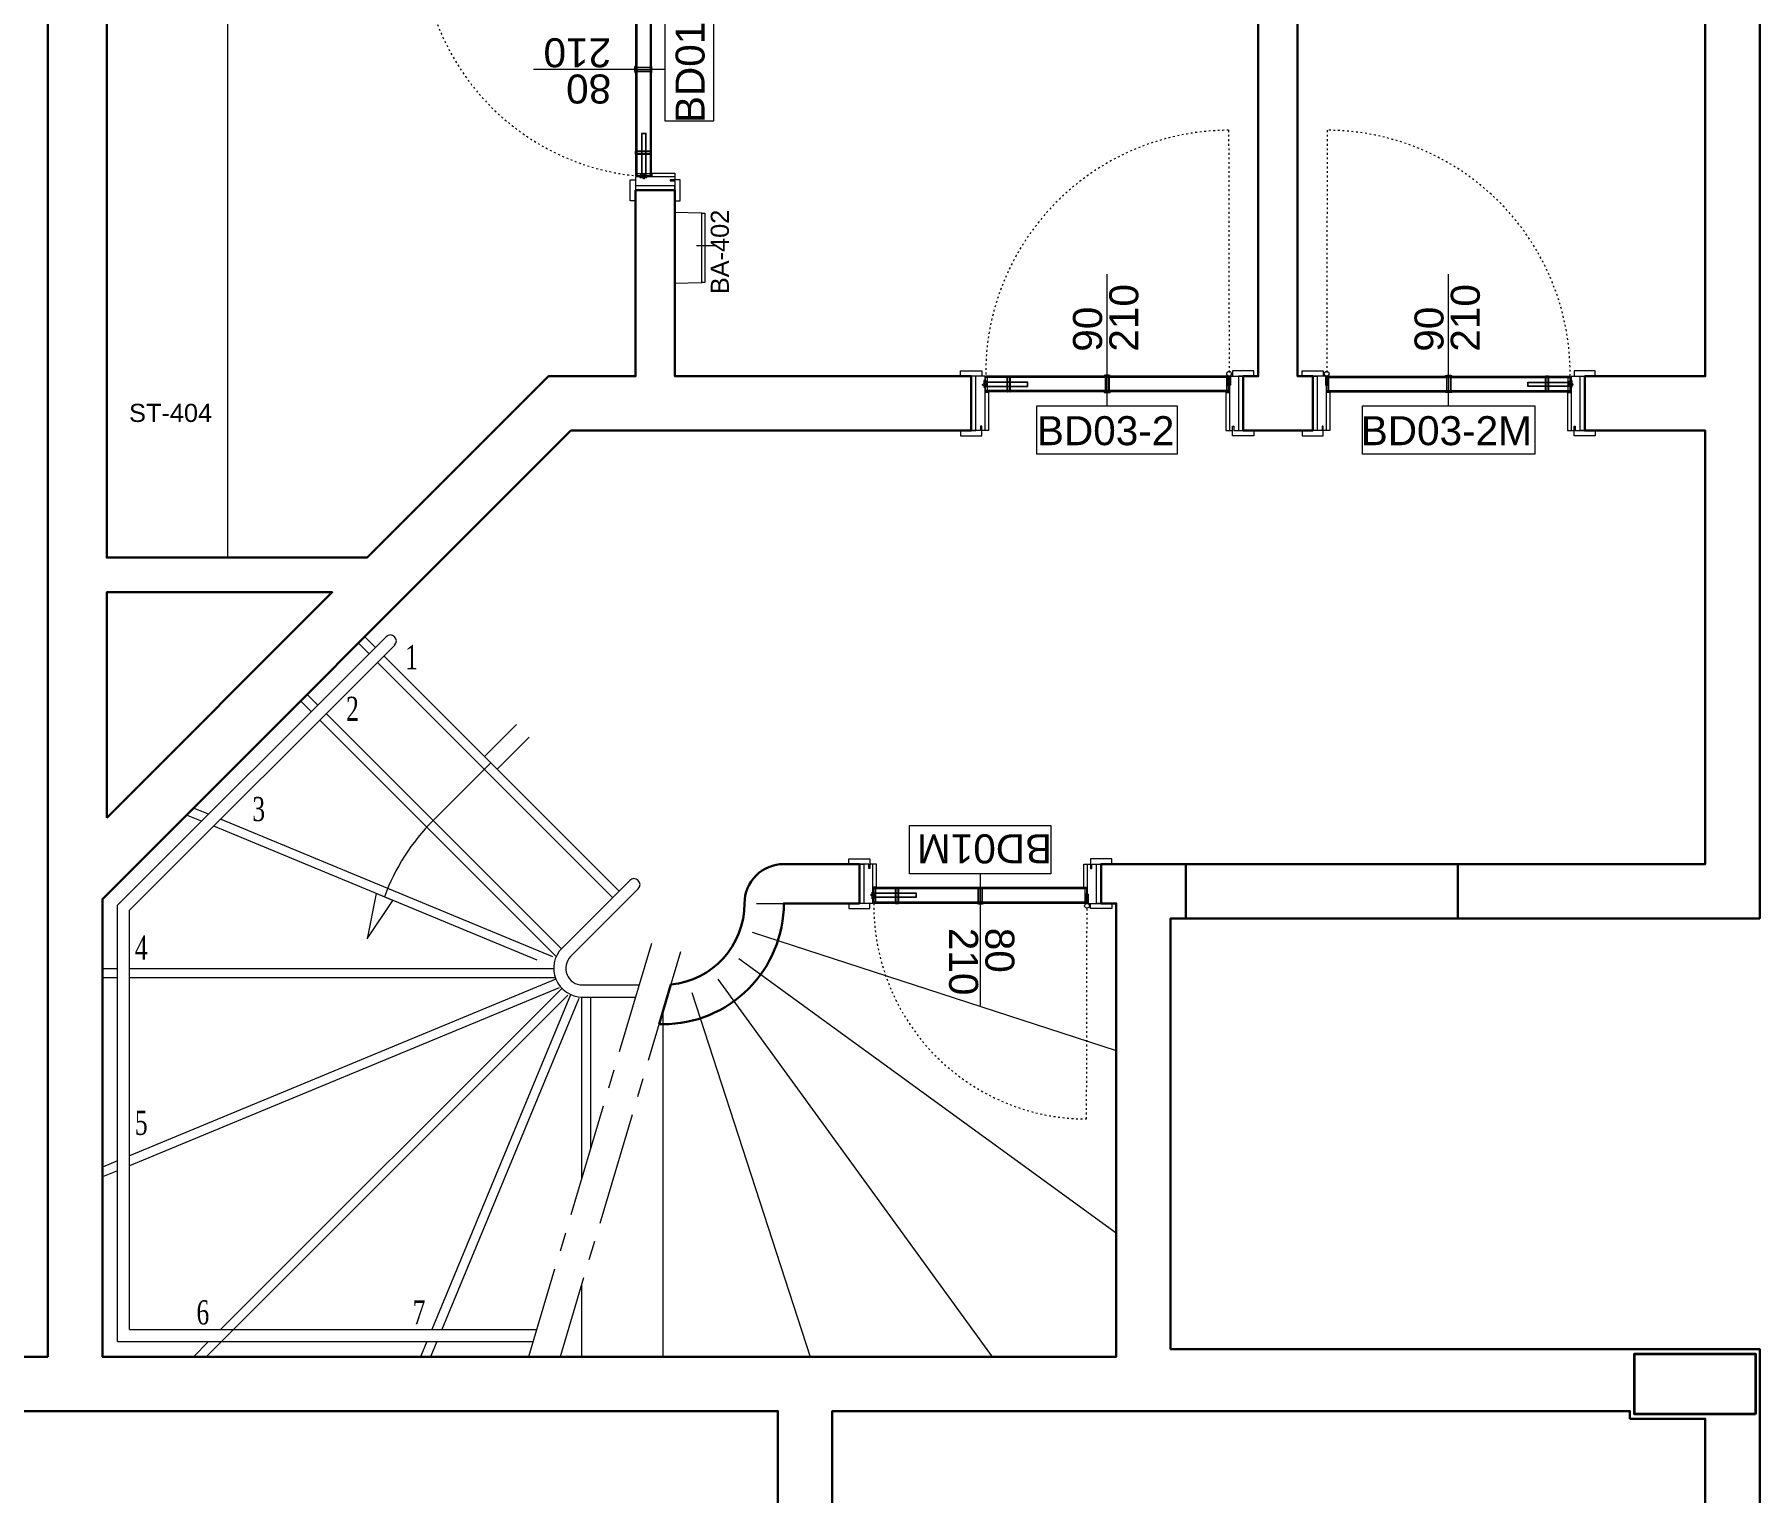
# Model space of a CAD drawing. Header units: centimetres. Extents: x 118932 to 154602, y -32682 to -23521.
# Drawn here: x 120027 to 120597, y -29082 to -28599 of the extents above; entities that cross this region are included whole.
import ezdxf

# ---------------------------------------------------------------- set-up
doc = ezdxf.new("R2010")
doc.units = ezdxf.units.CM
doc.header["$LTSCALE"] = 50
doc.header["$MEASUREMENT"] = 0
doc.linetypes.add('ACAD_ISO03W100', pattern=[30, 12, -18])
doc.linetypes.add('CENTER2', pattern=[1.125, 0.75, -0.125, 0.125, -0.125])
for name, color, linetype, lineweight, true_color in [('GEN_00_BL_Yazı', 7, 'Continuous', 0, 0x4f5250), ('GEN_01_TA_Kolon', 7, 'Continuous', 35, 0xd05d28), ('GEN_01_TA_Merdiven', 7, 'Continuous', 13, 0x816183), ('GEN_02_TF_Islak Hacim', 7, 'Continuous', 5, 0x007cb0), ('GEN_02_TF_Kapı', 7, 'Continuous', 9, 0x4a3526), ('GEN_05_ML_Ahşap', 7, 'Continuous', 9, 0x745e3d), ('GEN_06_GR_İnce', 7, 'Continuous', 13, 0xb0b0a9), ('KALACAK DUVARLAR', 7, 'Continuous', 30, 0x005387)]:
    doc.layers.add(name, color=color, linetype=linetype, lineweight=lineweight, true_color=true_color)
doc.styles.add('arial_1_18', font='arial.ttf', dxfattribs={"height": 0.2})
doc.styles.add('Arial_6', font='arial.ttf', dxfattribs={"height": 59.5325})
doc.styles.add('Times', font='times.ttf', dxfattribs={"width": 0.7})

# ---------------------------------------------------------------- blocks, each defined once
blk = doc.blocks.new('LEVEL -1_A BLOK_KOLON')
at = {"layer": 'GEN_01_TA_Kolon'}
blk.add_lwpolyline([(46463.52, 3385.75), (46423.52, 3385.75), (46423.52, 3405.75), (46463.52, 3405.75)], close=True, dxfattribs=at)
blk = doc.blocks.new('LEVEL -1_A BLOK_GÖRÜNÜŞ')
at = {"layer": 'GEN_01_TA_Merdiven'}
for p, q in [((46010.42, -6457.03), (45921.56, -6545.9)), ((46013.25, -6459.86), (45925.56, -6547.55)), ((46004.76, -6462.69), (46001.23, -6459.16)), ((46006.88, -6460.57), (46003.35, -6457.03)), ((46085.37, -6543.3), (46007.59, -6465.52)), ((46087.49, -6541.18), (46009.71, -6463.4)), ((45987.79, -6479.66), (45984.26, -6476.13)), ((45985.67, -6481.78), (45982.14, -6478.25)), ((46068.4, -6560.27), (45990.62, -6482.49)), ((46066.63, -6562.74), (45988.5, -6484.61)), ((46042.95, -6496.63), (46053.55, -6486.03)), ((46047.19, -6500.88), (46057.8, -6490.27)), ((46025.98, -6517.85), (46045.07, -6498.75)), ((45949.36, -6518.09), (45944.36, -6516.02)), ((45951.66, -6515.79), (45946.66, -6513.72)), ((46060.43, -6564.1), (45953.36, -6519.75)), ((46065.56, -6562.97), (45955.66, -6517.45)), ((46091.03, -6537.64), (46068.4, -6560.27)), ((46093.86, -6540.47), (46071.47, -6562.86)), ((46133.02, -6545.25), (46142.02, -6545.25)), ((45921.56, -6690.25), (45921.56, -6545.9)), ((45925.56, -6686.25), (45925.56, -6547.55)), ((46131.5, -6554.83), (46252.02, -6593.99)), ((45921.56, -6566.89), (45916.56, -6566.89)), ((46065.86, -6566.89), (45925.56, -6566.89)), ((46127.1, -6563.47), (46252.02, -6654.23)), ((45921.56, -6569.89), (45916.56, -6569.89)), ((46066.39, -6569.89), (45925.56, -6569.89)), ((46066.58, -6570.39), (45925.56, -6628.8)), ((46067.73, -6573.16), (45925.56, -6632.05)), ((46068.4, -6573.51), (45955.66, -6686.25)), ((46075.36, -6572.25), (46094.17, -6572.25)), ((46120.24, -6570.33), (46211, -6695.25)), ((46070.52, -6575.63), (45950.9, -6695.25)), ((46071.44, -6575.54), (46025.58, -6686.25)), ((46074.21, -6576.69), (46028.83, -6686.25)), ((46075.02, -6576.25), (46092.98, -6576.25)), ((46075.02, -6576.25), (46075.02, -6636.62)), ((46078.02, -6576.25), (46078.02, -6626.54)), ((46111.6, -6574.73), (46150.76, -6695.25)), ((46102.02, -6580.93), (46102.02, -6695.25)), ((45921.56, -6630.46), (45916.56, -6632.53)), ((45921.56, -6633.71), (45916.56, -6635.78)), ((46075.02, -6671.69), (46075.02, -6695.25)), ((45925.56, -6686.25), (46060.26, -6686.25)), ((45921.56, -6690.25), (46059.07, -6690.25)), ((45951.66, -6690.25), (45946.66, -6695.25)), ((46023.92, -6690.25), (46021.85, -6695.25)), ((46027.17, -6690.25), (46025.1, -6695.25))]:
    blk.add_line(p, q, dxfattribs=at)
at = {"layer": 'GEN_01_TA_Merdiven', "linetype": 'CENTER2'}
for p, q in [((46098.27, -6558.48), (46057.58, -6695.25)), ((46107.85, -6561.33), (46068.01, -6695.25))]:
    blk.add_line(p, q, dxfattribs=at)
at = {"layer": 'GEN_01_TA_Merdiven'}
blk.add_lwpolyline([(46004.11, -6557), (46012.62, -6544.29), (46007.08, -6542)], close=True, dxfattribs=at)
for centre, radius, start, end in [((46011.83, -6458.45), 2, 315, 135), ((46075.02, -6566.89), 69.36, 135, 159.9789), ((46075.02, -6566.89), 69.36, 135, 159.9789), ((46092.44, -6539.06), 2, 315, 135), ((46075.36, -6566.75), 9.5, 135, 270), ((46075.36, -6566.75), 5.5, 135, 270)]:
    blk.add_arc(centre, radius, start, end, dxfattribs=at)
at = {"layer": 'GEN_01_TA_Merdiven', "style": 'Times', "width": 0.7}
for s, p in [('1', (46016.73, -6467.78)), ('2', (45997.19, -6484.89)), ('3', (45966.15, -6518.04)), ('4', (45927.28, -6563.91)), ('5', (45927.28, -6621.85)), ('6', (45947.67, -6684.57)), ('7', (46019.2, -6684.57))]:
    blk.add_text(s, height=8, dxfattribs=at).set_placement(p)
blk = doc.blocks.new('LEVEL -1_A BLOK_DUVAR')
at = {"layer": 'KALACAK DUVARLAR'}
for points in [[(46140.06, 8274.74), (46140.06, 8436.75), (45668.69, 8436.75), (45668.69, 8029.97), (45705.15, 8029.97), (45705.15, 8011.97), (45665.79, 8011.97), (45348.71, 6216.24)], [(45326.37, 6193.24), (45650.69, 8029.97), (45650.69, 8454.75), (45898.47, 8454.75), (45898.47, 9468), (47651.25, 9468), (47651.25, 9445), (46464.93, 9445), (46464.93, 8960.63), (46621.09, 8960.63), (46621.09, 8942.63), (46464.93, 8942.63), (46464.93, 8599.75), (46270.02, 8599.75), (46270.02, 8457.25), (46464.93, 8457.25), (46464.93, 8127.47), (46446.93, 8127.47), (46446.93, 8129.97), (46320.5, 8129.97), (46320.5, 8016.22), (46307.5, 8016.22), (46307.5, 8218)], [(45917.97, 9445), (45917.97, 8719.17), (46004.1, 8719.17), (46064.1, 8779.17), (46092.97, 8779.17), (46092.97, 8840.67), (46105.97, 8840.67), (46105.97, 8779.17), (46204.02, 8779.17), (46204.02, 8761.17), (46071.55, 8761.17), (45916.56, 8606.17), (45916.56, 8454.75), (46252.02, 8454.75), (46252.02, 8604.75), (46247.02, 8604.75), (46247.02, 8617.75), (46446.93, 8617.75), (46446.93, 8761.17), (46407.02, 8761.17), (46407.02, 8779.17), (46446.93, 8779.17), (46446.93, 9231.34)], [(45917.97, 9143.67), (46092.97, 9143.67), (46092.97, 9149.57), (46105.97, 9149.57), (46105.97, 9143.67), (46312.02, 9143.67), (46312.02, 8779.17), (46317.02, 8779.17), (46317.02, 8761.17), (46294.02, 8761.17), (46294.02, 8779.17), (46299.02, 8779.17), (46299.02, 8899.17), (46239.02, 8899.17), (46239.02, 8912.17), (46299.02, 8912.17), (46299.02, 9120.67), (46248.45, 9120.67), (46248.45, 9130.67), (46105.97, 9130.67), (46105.97, 9124.67), (46092.97, 9124.67), (46092.97, 9130.67), (45917.97, 9130.67)], [(46104.64, 8577.88), (46100.74, 8564.75)], [(46320.5, 8221.47), (46320.5, 8142.97), (46446.93, 8142.97), (46446.93, 8434.25), (46422.02, 8434.25), (46422.02, 8436.75), (46158.06, 8436.75), (46158.06, 7885.78), (46351.93, 7885.78), (46351.93, 7867.78), (46140.06, 7867.78), (46140.06, 8011.97)]]:
    blk.add_lwpolyline(points, dxfattribs=at)
for points in [[(45917.97, 8633.04), (45917.97, 8707.67), (45992.6, 8707.67)], [(46365.02, 8599.75), (46275.02, 8599.75), (46275.02, 8617.75), (46365.02, 8617.75)]]:
    blk.add_lwpolyline(points, close=True, dxfattribs=at)
blk.add_lwpolyline([(46100.74, 8564.75), (46102.02, 8564.75, 0.414214), (46142.02, 8604.75), (46167.02, 8604.75), (46167.02, 8617.75), (46142.02, 8617.75, 0.414214), (46129.02, 8604.75, -0.386016), (46104.64, 8577.88)], format="xyb", dxfattribs=at)
blk = doc.blocks.new('hand dryer ba402')
at = {"layer": 'GEN_00_BL_Yazı'}
blk.add_line((-13.71, 11), (-7.12, 11), dxfattribs=at)
at = {"layer": 'GEN_02_TF_Islak Hacim'}
blk.add_lwpolyline([(-8.94, 0.17), (0, 0), (0, 23.33), (-8.94, 23.16), (-8.94, 0.17), (-9.73, 0.17, -0.414214), (-9.93, 0.37), (-9.93, 22.96, -0.414214), (-9.74, 23.16), (-8.94, 23.16)], format="xyb", dxfattribs=at)
at = {"layer": 'GEN_00_BL_Yazı', "insert": (-11.87, -0.94), "char_height": 6, "width": 26.5421, "attachment_point": 3, "rotation": 270.0002, "style": 'Arial_6'}
blk.add_mtext('BA-402', dxfattribs=at)
blk = doc.blocks.new('LEVEL -1 ISLAK HACİM')
at = {"layer": 'GEN_02_TF_Islak Hacim'}
blk.add_line((13.31, -110.1, 0), (13.31, -311.6, 0), dxfattribs=at)
at = {"rotation": 179.9998141143188}
blk.add_blockref('hand dryer ba402', (161.31, -197.46, 0), dxfattribs=at)
at = {"layer": 'GEN_00_BL_Yazı', "insert": (-19.3, -260.75, 0), "char_height": 6, "width": 26.5421, "attachment_point": 1, "rotation": 359.9995, "style": 'Arial_6'}
blk.add_mtext('ST-404', dxfattribs=at)
blk = doc.blocks.new('BD01')
at = {"layer": 'GEN_02_TF_Kapı'}
for p, q in [((-75.5, 0), (-80, 0)), ((-75.5, 0), (-75.5, -13)), ((-4.8, 0), (-75.2, 0)), ((-75.2, -5.2), (-75.2, 0)), ((-68.07, 0), (-68.07, -5.2, 0)), ((-67.07, 0), (-67.07, -5.2, 0)), ((-40.7, 0), (-40.7, -5.2, 0)), ((-39.31, 0), (-39.31, -5.2, 0)), ((-5.1, 0.14), (-5.1, -3)), ((-4.8, 0.01), (-4.8, -3)), ((-4.8, -5.2), (-4.8, 0)), ((-4.5, 0.01), (-4.5, -3)), ((-4.5, 0), (-4.5, -13)), ((-4.5, 0), (0, 0)), ((-4.2, 0.14), (-4.2, -3)), ((-76.2, -2.73), (-75.2, -2.06)), ((-76.2, -2.99), (-76.2, -2.73)), ((-76.2, -2.99), (-75.2, -3.11)), ((-75.8, -1.47), (-75.8, -2.46)), ((-75.7, -1.47), (-75.8, -1.47)), ((-75.8, -3.04), (-75.8, -3.69)), ((-75.8, -3.69), (-75.7, -3.69)), ((-75.18, -2.6), (-75.5, -2.26)), ((-75.18, -2.6), (-75.5, -2.26)), ((-75.18, -2.6), (-75.5, -3.01)), ((-74.3, -5.4), (-75.5, -5.4)), ((-4.8, -0.4), (-75.2, -0.4)), ((-75.2, -2.06), (-75.2, -3.11)), ((-75.2, -2.54), (-75.2, -2.12)), ((-75.18, -2.54), (-75.2, -2.54)), ((-75.2, -2.55), (-75.18, -2.55)), ((-75.2, -2.65), (-75.2, -2.55)), ((-75.2, -2.65), (-75.18, -2.65)), ((-75.2, -3.08), (-75.2, -2.66)), ((-75.18, -2.66), (-75.2, -2.66)), ((-75.2, -3.11), (-75.2, -2.99)), ((-4.8, -4.8), (-75.2, -4.8)), ((-4.8, -5.2), (-75.2, -5.2)), ((-75.18, -2.1), (-74.82, -2.1)), ((-75.18, -2.54), (-75.18, -2.12)), ((-75.18, -2.12), (-74.82, -2.12)), ((-75.18, -2.45), (-75.18, -2.55)), ((-75.18, -2.45), (-75.07, -2.45)), ((-75.18, -2.65), (-75.18, -2.55)), ((-75.18, -2.65), (-75.18, -2.75)), ((-75.18, -3.08), (-75.18, -2.66)), ((-75.18, -2.75), (-75.07, -2.75)), ((-74.82, -3.08), (-75.18, -3.08)), ((-74.82, -3.1), (-75.18, -3.1)), ((-75.07, -2.12), (-75.07, -3.08)), ((-75.07, -2.45), (-75.07, -2.75)), ((-74.82, -2.12), (-74.82, -3.08)), ((-74.8, -2.12), (-74.8, -3.08)), ((-74.6, -4.8), (-74.6, -0.4)), ((-74.3, -5.4), (-74.3, -13)), ((-39.41, -5.2), (-40.6, -5.2)), ((-5.7, -5.4), (-5.7, -13)), ((-5.7, -5.4), (-4.5, -5.4)), ((-5.4, -4.8), (-5.4, -0.4)), ((-5.2, -2.12), (-5.2, -3.08)), ((-4.82, -2.1), (-5.18, -2.1)), ((-5.18, -3.1), (-4.82, -3.1)), ((-5.1, -3), (-4.8, -3)), ((-4.93, -2.12), (-4.93, -3.08)), ((-4.82, -2.45), (-4.93, -2.45)), ((-4.93, -2.45), (-4.93, -2.75)), ((-4.82, -2.75), (-4.93, -2.75)), ((-4.82, -2.6), (-4.5, -2.26)), ((-4.82, -2.6), (-4.5, -2.26)), ((-4.82, -2.45), (-4.82, -2.55)), ((-4.8, -2.55), (-4.82, -2.55)), ((-4.82, -2.65), (-4.82, -2.55)), ((-4.82, -2.6), (-4.5, -3.01)), ((-4.82, -2.65), (-4.82, -2.75)), ((-4.8, -2.65), (-4.82, -2.65)), ((-4.8, -2.54), (-4.8, -2.12)), ((-4.8, -2.65), (-4.8, -2.55)), ((-4.8, -3.08), (-4.8, -2.66)), ((-4.5, -3), (-4.2, -3)), ((-76.5, -11.5), (-76.9, -11.5)), ((-76.9, -11.5), (-76.9, -13)), ((-76.5, -13), (-76.5, -11.5)), ((-74.3, -13), (-76.5, -13)), ((-5.7, -13), (-3.5, -13)), ((-3.5, -13), (-3.5, -11.5)), ((-3.5, -11.5), (-3.1, -11.5)), ((-3.1, -11.5), (-3.1, -13)), ((-3.1, -13), (0, -13))]:
    blk.add_line(p, q, dxfattribs=at)
at = {"layer": 'GEN_02_TF_Kapı', "linetype": 'ACAD_ISO03W100', "ltscale": 0.001}
blk.add_lwpolyline([(-75.2, 0, -0.355376), (-4.8, 70.4), (-4.65, 0.8)], format="xyb", dxfattribs=at)
at = {"layer": 'GEN_02_TF_Kapı'}
for points in [[(-76.5, 0), (-83.5, 0), (-83.5, 1.75), (-76.5, 1.75)], [(-78.5, 0), (-80, 0), (-80, -13), (-78.5, -13)], [(-67.97, 0), (-68.07, 0), (-68.07, -5.2), (-67.97, -5.2)], [(-68.07, 0), (-67.97, 0), (-67.97, -5.2), (-68.07, -5.2)], [(-67.17, -5.2), (-67.97, -5.2), (-67.97, 0), (-67.17, 0)], [(-67.17, 0), (-67.07, 0), (-67.07, -5.2), (-67.17, -5.2)], [(-67.07, 0), (-67.17, 0), (-67.17, -5.2), (-67.07, -5.2)], [(-41, 0), (-39, 0), (-39, 0.2), (-39.4, 0.3), (-40.6, 0.3), (-41, 0.2)], [(-40.6, 0), (-40.7, 0), (-40.7, -5.2), (-40.6, -5.2)], [(-40.6, -5.2), (-39.4, -5.2), (-39.4, 0), (-40.6, 0)], [(-39.41, 0), (-39.31, 0), (-39.31, -5.2), (-39.41, -5.2)], [(-3.5, 0), (3.5, 0), (3.5, 1.75), (-3.5, 1.75)], [(0, 0), (-1.5, 0), (-1.5, -13), (0, -13)], [(-75.7, -3.69), (-75.5, -3.69), (-75.5, -1.47), (-75.7, -1.47)], [(-75.2, -3.47), (-75, -3.47), (-75, -1.55), (-75.2, -1.55)], [(-61.25, -1.95), (-75.1, -1.95), (-75.1, -3.47), (-61.25, -3.47)], [(-61.35, -2.05), (-75, -2.05), (-75, -3.37), (-61.35, -3.37)], [(-41.01, -5.4), (-39.01, -5.4), (-39.01, -5.2), (-41.01, -5.2)]]:
    blk.add_lwpolyline(points, close=True, dxfattribs=at)
for points in [[(-4.8, -2.54), (-4.82, -2.54), (-4.82, -2.12), (-5.18, -2.12), (-5.18, -3.08), (-4.82, -3.08), (-4.82, -2.66), (-4.8, -2.66)], [(-76.9, -13), (-83.5, -13), (-83.5, -14.75), (-76.5, -14.75), (-76.5, -13)], [(-3.1, -13), (3.5, -13), (3.5, -14.75), (-3.5, -14.75), (-3.5, -13)]]:
    blk.add_lwpolyline(points, dxfattribs=at)
blk.add_circle((-4.65, 0.8), 0.8, dxfattribs=at)
for centre, start, end in [((-75.18, -2.12), 91.5433, 178.4567), ((-75.18, -3.08), 181.5433, 268.4567), ((-74.82, -2.12), 1.5433, 88.4567), ((-74.82, -3.08), 271.5433, 358.4567), ((-5.18, -2.12), 91.5433, 178.4567), ((-5.18, -3.08), 181.5433, 268.4567), ((-4.82, -2.12), 1.5433, 88.4567), ((-4.82, -3.08), 271.5433, 358.4567)]:
    blk.add_arc(centre, 0.0206, start, end, dxfattribs=at)
at = {"layer": 'GEN_05_ML_Ahşap'}
blk.add_lwpolyline([(-40, -9.81), (-40, 33.75)], dxfattribs=at)
blk.add_lwpolyline([(-22.84, -25.81), (-57.16, -25.81), (-57.16, -9.81), (-22.84, -9.81)], close=True, dxfattribs=at)
at = {"layer": 'GEN_00_BL_Yazı', "char_height": 9.6, "attachment_point": 7, "rotation": 90, "style": 'arial_1_18'}
for s, insert in [('\\A1;210', (-29.56, 8.09)), ('\\A1;80', (-41.56, 8.07))]:
    blk.add_mtext_dynamic_manual_height_columns(s, width=2834.1518, gutter_width=1500, heights=[310.23], dxfattribs=dict(at, insert=insert))
at = {"layer": 'GEN_00_BL_Yazı', "insert": (-24.23, -22.98), "char_height": 9.6, "attachment_point": 9, "style": 'arial_1_18'}
blk.add_mtext_dynamic_manual_height_columns('\\A1;BD01', width=2834.1518, gutter_width=1500, heights=[310.23], dxfattribs=at)
blk = doc.blocks.new('BD01M')
at = {"layer": 'GEN_02_TF_Kapı'}
for p, q in [((4.5, 0), (0, 0)), ((4.2, 0.14), (4.2, -3)), ((4.5, 0.01), (4.5, -3)), ((4.5, 0), (4.5, -13)), ((4.8, 0.01), (4.8, -3)), ((4.8, 0), (75.2, 0)), ((4.8, -5.2), (4.8, 0)), ((5.1, 0.14), (5.1, -3)), ((39.31, 0), (39.31, -5.2, 0)), ((40.7, 0), (40.7, -5.2, 0)), ((67.07, 0), (67.07, -5.2, 0)), ((68.07, 0), (68.07, -5.2, 0)), ((75.2, -5.2), (75.2, 0)), ((75.5, 0), (75.5, -13)), ((75.5, 0), (80, 0)), ((4.5, -3), (4.2, -3)), ((4.82, -2.6), (4.5, -2.26)), ((4.82, -2.6), (4.5, -2.26)), ((4.82, -2.6), (4.5, -3.01)), ((5.7, -5.4), (4.5, -5.4)), ((4.8, -0.4), (75.2, -0.4)), ((4.8, -2.54), (4.8, -2.12)), ((4.8, -2.55), (4.82, -2.55)), ((4.8, -2.65), (4.8, -2.55)), ((4.8, -2.65), (4.82, -2.65)), ((4.8, -3.08), (4.8, -2.66)), ((5.1, -3), (4.8, -3)), ((4.8, -4.8), (75.2, -4.8)), ((4.8, -5.2), (75.2, -5.2)), ((4.82, -2.1), (5.18, -2.1)), ((4.82, -2.45), (4.82, -2.55)), ((4.82, -2.45), (4.93, -2.45)), ((4.82, -2.65), (4.82, -2.55)), ((4.82, -2.65), (4.82, -2.75)), ((4.82, -2.75), (4.93, -2.75)), ((5.18, -3.1), (4.82, -3.1)), ((4.93, -2.12), (4.93, -3.08)), ((4.93, -2.45), (4.93, -2.75)), ((5.2, -2.12), (5.2, -3.08)), ((5.4, -4.8), (5.4, -0.4)), ((5.7, -5.4), (5.7, -13)), ((39.41, -5.2), (40.6, -5.2)), ((74.3, -5.4), (74.3, -13)), ((74.3, -5.4), (75.5, -5.4)), ((74.6, -4.8), (74.6, -0.4)), ((74.8, -2.12), (74.8, -3.08)), ((75.18, -2.1), (74.82, -2.1)), ((74.82, -2.12), (74.82, -3.08)), ((75.18, -2.12), (74.82, -2.12)), ((74.82, -3.08), (75.18, -3.08)), ((74.82, -3.1), (75.18, -3.1)), ((75.07, -2.12), (75.07, -3.08)), ((75.18, -2.45), (75.07, -2.45)), ((75.07, -2.45), (75.07, -2.75)), ((75.18, -2.75), (75.07, -2.75)), ((75.18, -2.54), (75.18, -2.12)), ((75.18, -2.6), (75.5, -2.26)), ((75.18, -2.6), (75.5, -2.26)), ((75.18, -2.45), (75.18, -2.55)), ((75.18, -2.54), (75.2, -2.54)), ((75.2, -2.55), (75.18, -2.55)), ((75.18, -2.65), (75.18, -2.55)), ((75.18, -2.6), (75.5, -3.01)), ((75.18, -2.65), (75.18, -2.75)), ((75.2, -2.65), (75.18, -2.65)), ((75.18, -3.08), (75.18, -2.66)), ((75.18, -2.66), (75.2, -2.66)), ((75.2, -2.06), (75.2, -3.11)), ((76.2, -2.73), (75.2, -2.06)), ((75.2, -2.54), (75.2, -2.12)), ((75.2, -2.65), (75.2, -2.55)), ((75.2, -3.08), (75.2, -2.66)), ((76.2, -2.99), (75.2, -3.11)), ((75.2, -3.11), (75.2, -2.99)), ((75.7, -1.47), (75.8, -1.47)), ((75.8, -3.69), (75.7, -3.69)), ((75.8, -1.47), (75.8, -2.46)), ((75.8, -3.04), (75.8, -3.69)), ((76.2, -2.99), (76.2, -2.73)), ((3.1, -13), (0, -13)), ((3.5, -11.5), (3.1, -11.5)), ((3.1, -11.5), (3.1, -13)), ((3.5, -13), (3.5, -11.5)), ((5.7, -13), (3.5, -13)), ((74.3, -13), (76.5, -13)), ((76.5, -13), (76.5, -11.5)), ((76.5, -11.5), (76.9, -11.5)), ((76.9, -11.5), (76.9, -13))]:
    blk.add_line(p, q, dxfattribs=at)
at = {"layer": 'GEN_02_TF_Kapı', "linetype": 'ACAD_ISO03W100', "ltscale": 0.001}
blk.add_lwpolyline([(75.2, 0, 0.416899), (4.8, 71.35), (4.65, 0.8)], format="xyb", dxfattribs=at)
at = {"layer": 'GEN_02_TF_Kapı'}
for points in [[(3.5, 0), (-3.5, 0), (-3.5, 1.75), (3.5, 1.75)], [(0, 0), (1.5, 0), (1.5, -13), (0, -13)], [(41, 0), (39, 0), (39, 0.2), (39.4, 0.3), (40.6, 0.3), (41, 0.2)], [(39.41, 0), (39.31, 0), (39.31, -5.2), (39.41, -5.2)], [(40.6, -5.2), (39.4, -5.2), (39.4, 0), (40.6, 0)], [(40.6, 0), (40.7, 0), (40.7, -5.2), (40.6, -5.2)], [(67.17, 0), (67.07, 0), (67.07, -5.2), (67.17, -5.2)], [(67.07, 0), (67.17, 0), (67.17, -5.2), (67.07, -5.2)], [(67.17, -5.2), (67.97, -5.2), (67.97, 0), (67.17, 0)], [(67.97, 0), (68.07, 0), (68.07, -5.2), (67.97, -5.2)], [(68.07, 0), (67.97, 0), (67.97, -5.2), (68.07, -5.2)], [(76.5, 0), (83.5, 0), (83.5, 1.75), (76.5, 1.75)], [(78.5, 0), (80, 0), (80, -13), (78.5, -13)], [(41.01, -5.4), (39.01, -5.4), (39.01, -5.2), (41.01, -5.2)], [(61.25, -1.95), (75.1, -1.95), (75.1, -3.47), (61.25, -3.47)], [(61.35, -2.05), (75, -2.05), (75, -3.37), (61.35, -3.37)], [(75.2, -3.47), (75, -3.47), (75, -1.55), (75.2, -1.55)], [(75.7, -3.69), (75.5, -3.69), (75.5, -1.47), (75.7, -1.47)]]:
    blk.add_lwpolyline(points, close=True, dxfattribs=at)
for points in [[(4.8, -2.54), (4.82, -2.54), (4.82, -2.12), (5.18, -2.12), (5.18, -3.08), (4.82, -3.08), (4.82, -2.66), (4.8, -2.66)], [(3.1, -13), (-3.5, -13), (-3.5, -14.75), (3.5, -14.75), (3.5, -13)], [(76.9, -13), (83.5, -13), (83.5, -14.75), (76.5, -14.75), (76.5, -13)]]:
    blk.add_lwpolyline(points, dxfattribs=at)
blk.add_circle((4.65, 0.8), 0.8, dxfattribs=at)
for centre, start, end in [((4.82, -2.12), 91.5433, 178.4567), ((4.82, -3.08), 181.5433, 268.4567), ((5.18, -2.12), 1.5433, 88.4567), ((5.18, -3.08), 271.5433, 358.4567), ((74.82, -2.12), 91.5433, 178.4567), ((74.82, -3.08), 181.5433, 268.4567), ((75.18, -2.12), 1.5433, 88.4567), ((75.18, -3.08), 271.5433, 358.4567)]:
    blk.add_arc(centre, 0.0206, start, end, dxfattribs=at)
at = {"layer": 'GEN_05_ML_Ahşap'}
blk.add_lwpolyline([(40, -9.81), (40, 33.75)], dxfattribs=at)
blk.add_lwpolyline([(63.39, -25.81), (16.61, -25.81), (16.61, -9.81), (63.39, -9.81)], close=True, dxfattribs=at)
at = {"layer": 'GEN_00_BL_Yazı', "char_height": 9.6, "attachment_point": 7, "rotation": 90, "style": 'arial_1_18'}
for s, insert in [('\\A1;210', (50.44, 8.09)), ('\\A1;80', (38.44, 8.07))]:
    blk.add_mtext_dynamic_manual_height_columns(s, width=2834.1518, gutter_width=1500, heights=[310.23], dxfattribs=dict(at, insert=insert))
at = {"layer": 'GEN_00_BL_Yazı', "insert": (60.92, -22.98), "char_height": 9.6, "attachment_point": 9, "style": 'arial_1_18'}
blk.add_mtext_dynamic_manual_height_columns('\\A1;BD01M', width=2834.1518, gutter_width=1500, heights=[310.23], dxfattribs=at)
blk = doc.blocks.new('BD03-2')
at = {"layer": 'GEN_02_TF_Kapı'}
for p, q in [((-85.5, 0), (-90, 0)), ((-85.5, 0), (-85.5, -18)), ((-4.8, 0), (-85.2, 0)), ((-85.2, -5.2), (-85.2, 0)), ((-78.07, 0), (-78.07, -5.2, 0)), ((-77.07, 0), (-77.07, -5.2, 0)), ((-45.7, 0), (-45.7, -5.2, 0)), ((-44.31, 0), (-44.31, -5.2, 0)), ((-5.1, 0.14), (-5.1, -3)), ((-4.8, 0.01), (-4.8, -3)), ((-4.8, -5.2), (-4.8, 0)), ((-4.5, 0.01), (-4.5, -3)), ((-4.5, 0), (-4.5, -18)), ((-4.5, 0), (0, 0)), ((-4.2, 0.14), (-4.2, -3)), ((-86.2, -2.73), (-85.2, -2.06)), ((-86.2, -2.99), (-86.2, -2.73)), ((-86.2, -2.99), (-85.2, -3.11)), ((-85.8, -1.47), (-85.8, -2.46)), ((-85.7, -1.47), (-85.8, -1.47)), ((-85.8, -3.04), (-85.8, -3.69)), ((-85.8, -3.69), (-85.7, -3.69)), ((-85.18, -2.6), (-85.5, -2.26)), ((-85.18, -2.6), (-85.5, -2.26)), ((-85.18, -2.6), (-85.5, -3.01)), ((-84.3, -5.4), (-85.5, -5.4)), ((-4.8, -0.4), (-85.2, -0.4)), ((-85.2, -2.06), (-85.2, -3.11)), ((-85.2, -2.54), (-85.2, -2.12)), ((-85.18, -2.54), (-85.2, -2.54)), ((-85.2, -2.55), (-85.18, -2.55)), ((-85.2, -2.65), (-85.2, -2.55)), ((-85.2, -2.65), (-85.18, -2.65)), ((-85.2, -3.08), (-85.2, -2.66)), ((-85.18, -2.66), (-85.2, -2.66)), ((-85.2, -3.11), (-85.2, -2.99)), ((-4.8, -4.8), (-85.2, -4.8)), ((-4.8, -5.2), (-85.2, -5.2)), ((-85.18, -2.1), (-84.82, -2.1)), ((-85.18, -2.54), (-85.18, -2.12)), ((-85.18, -2.12), (-84.82, -2.12)), ((-85.18, -2.45), (-85.18, -2.55)), ((-85.18, -2.45), (-85.07, -2.45)), ((-85.18, -2.65), (-85.18, -2.55)), ((-85.18, -2.65), (-85.18, -2.75)), ((-85.18, -3.08), (-85.18, -2.66)), ((-85.18, -2.75), (-85.07, -2.75)), ((-84.82, -3.08), (-85.18, -3.08)), ((-84.82, -3.1), (-85.18, -3.1)), ((-85.07, -2.12), (-85.07, -3.08)), ((-85.07, -2.45), (-85.07, -2.75)), ((-84.82, -2.12), (-84.82, -3.08)), ((-84.8, -2.12), (-84.8, -3.08)), ((-84.6, -4.8), (-84.6, -0.4)), ((-84.3, -5.4), (-84.3, -18)), ((-44.41, -5.2), (-45.6, -5.2)), ((-5.7, -5.4), (-5.7, -18)), ((-5.7, -5.4), (-4.5, -5.4)), ((-5.4, -4.8), (-5.4, -0.4)), ((-5.2, -2.12), (-5.2, -3.08)), ((-4.82, -2.1), (-5.18, -2.1)), ((-5.18, -3.1), (-4.82, -3.1)), ((-5.1, -3), (-4.8, -3)), ((-4.93, -2.12), (-4.93, -3.08)), ((-4.82, -2.45), (-4.93, -2.45)), ((-4.93, -2.45), (-4.93, -2.75)), ((-4.82, -2.75), (-4.93, -2.75)), ((-4.82, -2.6), (-4.5, -2.26)), ((-4.82, -2.6), (-4.5, -2.26)), ((-4.82, -2.45), (-4.82, -2.55)), ((-4.8, -2.55), (-4.82, -2.55)), ((-4.82, -2.65), (-4.82, -2.55)), ((-4.82, -2.6), (-4.5, -3.01)), ((-4.82, -2.65), (-4.82, -2.75)), ((-4.8, -2.65), (-4.82, -2.65)), ((-4.8, -2.54), (-4.8, -2.12)), ((-4.8, -2.65), (-4.8, -2.55)), ((-4.8, -3.08), (-4.8, -2.66)), ((-4.5, -3), (-4.2, -3)), ((-86.5, -16.5), (-86.9, -16.5)), ((-86.9, -16.5), (-86.9, -18)), ((-86.5, -18), (-86.5, -16.5)), ((-3.5, -18), (-3.5, -16.5)), ((-3.5, -16.5), (-3.1, -16.5)), ((-3.1, -16.5), (-3.1, -18)), ((-84.3, -18), (-86.5, -18)), ((-5.7, -18), (-3.5, -18)), ((-3.1, -18), (0, -18))]:
    blk.add_line(p, q, dxfattribs=at)
at = {"layer": 'GEN_02_TF_Kapı', "linetype": 'ACAD_ISO03W100', "ltscale": 0.001}
blk.add_lwpolyline([(-85.2, 0, -0.416564), (-4.8, 81.35), (-4.65, 0.8)], format="xyb", dxfattribs=at)
at = {"layer": 'GEN_02_TF_Kapı'}
for points in [[(-86.5, 0), (-93.5, 0), (-93.5, 1.75), (-86.5, 1.75)], [(-88.5, 0), (-90, 0), (-90, -18), (-88.5, -18)], [(-77.97, 0), (-78.07, 0), (-78.07, -5.2), (-77.97, -5.2)], [(-78.07, 0), (-77.97, 0), (-77.97, -5.2), (-78.07, -5.2)], [(-77.17, -5.2), (-77.97, -5.2), (-77.97, 0), (-77.17, 0)], [(-77.17, 0), (-77.07, 0), (-77.07, -5.2), (-77.17, -5.2)], [(-77.07, 0), (-77.17, 0), (-77.17, -5.2), (-77.07, -5.2)], [(-46, 0), (-44, 0), (-44, 0.2), (-44.4, 0.3), (-45.6, 0.3), (-46, 0.2)], [(-45.6, 0), (-45.7, 0), (-45.7, -5.2), (-45.6, -5.2)], [(-45.6, -5.2), (-44.4, -5.2), (-44.4, 0), (-45.6, 0)], [(-44.41, 0), (-44.31, 0), (-44.31, -5.2), (-44.41, -5.2)], [(-3.5, 0), (3.5, 0), (3.5, 1.75), (-3.5, 1.75)], [(0, 0), (-1.5, 0), (-1.5, -18), (0, -18)], [(-85.7, -3.69), (-85.5, -3.69), (-85.5, -1.47), (-85.7, -1.47)], [(-85.2, -3.47), (-85, -3.47), (-85, -1.55), (-85.2, -1.55)], [(-71.25, -1.95), (-85.1, -1.95), (-85.1, -3.47), (-71.25, -3.47)], [(-71.35, -2.05), (-85, -2.05), (-85, -3.37), (-71.35, -3.37)], [(-46.01, -5.4), (-44.01, -5.4), (-44.01, -5.2), (-46.01, -5.2)]]:
    blk.add_lwpolyline(points, close=True, dxfattribs=at)
for points in [[(-4.8, -2.54), (-4.82, -2.54), (-4.82, -2.12), (-5.18, -2.12), (-5.18, -3.08), (-4.82, -3.08), (-4.82, -2.66), (-4.8, -2.66)], [(-86.9, -18), (-93.5, -18), (-93.5, -19.75), (-86.5, -19.75), (-86.5, -18)], [(-3.1, -18), (3.5, -18), (3.5, -19.75), (-3.5, -19.75), (-3.5, -18)]]:
    blk.add_lwpolyline(points, dxfattribs=at)
blk.add_circle((-4.65, 0.8), 0.8, dxfattribs=at)
for centre, start, end in [((-85.18, -2.12), 91.5433, 178.4567), ((-85.18, -3.08), 181.5433, 268.4567), ((-84.82, -2.12), 1.5433, 88.4567), ((-84.82, -3.08), 271.5433, 358.4567), ((-5.18, -2.12), 91.5433, 178.4567), ((-5.18, -3.08), 181.5433, 268.4567), ((-4.82, -2.12), 1.5433, 88.4567), ((-4.82, -3.08), 271.5433, 358.4567)]:
    blk.add_arc(centre, 0.0206, start, end, dxfattribs=at)
at = {"layer": 'GEN_05_ML_Ahşap'}
blk.add_lwpolyline([(-45, -9.81), (-45, 33.75)], dxfattribs=at)
blk.add_lwpolyline([(-21.78, -25.81), (-68.22, -25.81), (-68.22, -9.81), (-21.78, -9.81)], close=True, dxfattribs=at)
at = {"layer": 'GEN_00_BL_Yazı', "char_height": 9.6, "attachment_point": 7, "rotation": 90, "style": 'arial_1_18'}
for s, insert in [('\\A1;210', (-34.56, 8.09)), ('\\A1;90', (-46.56, 8.07))]:
    blk.add_mtext_dynamic_manual_height_columns(s, width=2834.1518, gutter_width=1500, heights=[310.23], dxfattribs=dict(at, insert=insert))
at = {"layer": 'GEN_00_BL_Yazı', "insert": (-22.77, -22.98), "char_height": 9.6, "attachment_point": 9, "style": 'arial_1_18'}
blk.add_mtext_dynamic_manual_height_columns('\\A1;BD03-2', width=2834.1518, gutter_width=1500, heights=[310.23], dxfattribs=at)
blk = doc.blocks.new('BD03-2M')
at = {"layer": 'GEN_02_TF_Kapı'}
for p, q in [((4.5, 0), (0, 0)), ((4.2, 0.14), (4.2, -3)), ((4.5, 0.01), (4.5, -3)), ((4.5, 0), (4.5, -18)), ((4.8, 0.01), (4.8, -3)), ((4.8, 0), (85.2, 0)), ((4.8, -5.2), (4.8, 0)), ((5.1, 0.14), (5.1, -3)), ((44.31, 0), (44.31, -5.2, 0)), ((45.7, 0), (45.7, -5.2, 0)), ((77.07, 0), (77.07, -5.2, 0)), ((78.07, 0), (78.07, -5.2, 0)), ((85.2, -5.2), (85.2, 0)), ((85.5, 0), (85.5, -18)), ((85.5, 0), (90, 0)), ((4.5, -3), (4.2, -3)), ((4.82, -2.6), (4.5, -2.26)), ((4.82, -2.6), (4.5, -2.26)), ((4.82, -2.6), (4.5, -3.01)), ((5.7, -5.4), (4.5, -5.4)), ((4.8, -0.4), (85.2, -0.4)), ((4.8, -2.54), (4.8, -2.12)), ((4.8, -2.55), (4.82, -2.55)), ((4.8, -2.65), (4.8, -2.55)), ((4.8, -2.65), (4.82, -2.65)), ((4.8, -3.08), (4.8, -2.66)), ((5.1, -3), (4.8, -3)), ((4.8, -4.8), (85.2, -4.8)), ((4.8, -5.2), (85.2, -5.2)), ((4.82, -2.1), (5.18, -2.1)), ((4.82, -2.45), (4.82, -2.55)), ((4.82, -2.45), (4.93, -2.45)), ((4.82, -2.65), (4.82, -2.55)), ((4.82, -2.65), (4.82, -2.75)), ((4.82, -2.75), (4.93, -2.75)), ((5.18, -3.1), (4.82, -3.1)), ((4.93, -2.12), (4.93, -3.08)), ((4.93, -2.45), (4.93, -2.75)), ((5.2, -2.12), (5.2, -3.08)), ((5.4, -4.8), (5.4, -0.4)), ((5.7, -5.4), (5.7, -18)), ((44.41, -5.2), (45.6, -5.2)), ((84.3, -5.4), (84.3, -18)), ((84.3, -5.4), (85.5, -5.4)), ((84.6, -4.8), (84.6, -0.4)), ((84.8, -2.12), (84.8, -3.08)), ((85.18, -2.1), (84.82, -2.1)), ((84.82, -2.12), (84.82, -3.08)), ((85.18, -2.12), (84.82, -2.12)), ((84.82, -3.08), (85.18, -3.08)), ((84.82, -3.1), (85.18, -3.1)), ((85.07, -2.12), (85.07, -3.08)), ((85.18, -2.45), (85.07, -2.45)), ((85.07, -2.45), (85.07, -2.75)), ((85.18, -2.75), (85.07, -2.75)), ((85.18, -2.54), (85.18, -2.12)), ((85.18, -2.6), (85.5, -2.26)), ((85.18, -2.6), (85.5, -2.26)), ((85.18, -2.45), (85.18, -2.55)), ((85.18, -2.54), (85.2, -2.54)), ((85.2, -2.55), (85.18, -2.55)), ((85.18, -2.65), (85.18, -2.55)), ((85.18, -2.6), (85.5, -3.01)), ((85.18, -2.65), (85.18, -2.75)), ((85.2, -2.65), (85.18, -2.65)), ((85.18, -3.08), (85.18, -2.66)), ((85.18, -2.66), (85.2, -2.66)), ((85.2, -2.06), (85.2, -3.11)), ((86.2, -2.73), (85.2, -2.06)), ((85.2, -2.54), (85.2, -2.12)), ((85.2, -2.65), (85.2, -2.55)), ((85.2, -3.08), (85.2, -2.66)), ((86.2, -2.99), (85.2, -3.11)), ((85.2, -3.11), (85.2, -2.99)), ((85.7, -1.47), (85.8, -1.47)), ((85.8, -3.69), (85.7, -3.69)), ((85.8, -1.47), (85.8, -2.46)), ((85.8, -3.04), (85.8, -3.69)), ((86.2, -2.99), (86.2, -2.73)), ((3.5, -16.5), (3.1, -16.5)), ((3.1, -16.5), (3.1, -18)), ((3.5, -18), (3.5, -16.5)), ((86.5, -18), (86.5, -16.5)), ((86.5, -16.5), (86.9, -16.5)), ((86.9, -16.5), (86.9, -18)), ((3.1, -18), (0, -18)), ((5.7, -18), (3.5, -18)), ((84.3, -18), (86.5, -18))]:
    blk.add_line(p, q, dxfattribs=at)
at = {"layer": 'GEN_02_TF_Kapı', "linetype": 'ACAD_ISO03W100', "ltscale": 0.001}
blk.add_lwpolyline([(85.2, 0, 0.416564), (4.8, 81.35), (4.65, 0.8)], format="xyb", dxfattribs=at)
at = {"layer": 'GEN_02_TF_Kapı'}
for points in [[(3.5, 0), (-3.5, 0), (-3.5, 1.75), (3.5, 1.75)], [(0, 0), (1.5, 0), (1.5, -18), (0, -18)], [(46, 0), (44, 0), (44, 0.2), (44.4, 0.3), (45.6, 0.3), (46, 0.2)], [(44.41, 0), (44.31, 0), (44.31, -5.2), (44.41, -5.2)], [(45.6, -5.2), (44.4, -5.2), (44.4, 0), (45.6, 0)], [(45.6, 0), (45.7, 0), (45.7, -5.2), (45.6, -5.2)], [(77.17, 0), (77.07, 0), (77.07, -5.2), (77.17, -5.2)], [(77.07, 0), (77.17, 0), (77.17, -5.2), (77.07, -5.2)], [(77.17, -5.2), (77.97, -5.2), (77.97, 0), (77.17, 0)], [(77.97, 0), (78.07, 0), (78.07, -5.2), (77.97, -5.2)], [(78.07, 0), (77.97, 0), (77.97, -5.2), (78.07, -5.2)], [(86.5, 0), (93.5, 0), (93.5, 1.75), (86.5, 1.75)], [(88.5, 0), (90, 0), (90, -18), (88.5, -18)], [(46.01, -5.4), (44.01, -5.4), (44.01, -5.2), (46.01, -5.2)], [(71.25, -1.95), (85.1, -1.95), (85.1, -3.47), (71.25, -3.47)], [(71.35, -2.05), (85, -2.05), (85, -3.37), (71.35, -3.37)], [(85.2, -3.47), (85, -3.47), (85, -1.55), (85.2, -1.55)], [(85.7, -3.69), (85.5, -3.69), (85.5, -1.47), (85.7, -1.47)]]:
    blk.add_lwpolyline(points, close=True, dxfattribs=at)
for points in [[(4.8, -2.54), (4.82, -2.54), (4.82, -2.12), (5.18, -2.12), (5.18, -3.08), (4.82, -3.08), (4.82, -2.66), (4.8, -2.66)], [(3.1, -18), (-3.5, -18), (-3.5, -19.75), (3.5, -19.75), (3.5, -18)], [(86.9, -18), (93.5, -18), (93.5, -19.75), (86.5, -19.75), (86.5, -18)]]:
    blk.add_lwpolyline(points, dxfattribs=at)
blk.add_circle((4.65, 0.8), 0.8, dxfattribs=at)
for centre, start, end in [((4.82, -2.12), 91.5433, 178.4567), ((4.82, -3.08), 181.5433, 268.4567), ((5.18, -2.12), 1.5433, 88.4567), ((5.18, -3.08), 271.5433, 358.4567), ((84.82, -2.12), 91.5433, 178.4567), ((84.82, -3.08), 181.5433, 268.4567), ((85.18, -2.12), 1.5433, 88.4567), ((85.18, -3.08), 271.5433, 358.4567)]:
    blk.add_arc(centre, 0.0206, start, end, dxfattribs=at)
at = {"layer": 'GEN_05_ML_Ahşap'}
blk.add_lwpolyline([(45, -9.81), (45, 33.75)], dxfattribs=at)
blk.add_lwpolyline([(73.54, -25.81), (16.46, -25.81), (16.46, -9.81), (73.54, -9.81)], close=True, dxfattribs=at)
at = {"layer": 'GEN_00_BL_Yazı', "char_height": 9.6, "attachment_point": 7, "rotation": 90, "style": 'arial_1_18'}
for s, insert in [('\\A1;210', (55.44, 8.09)), ('\\A1;90', (43.44, 8.07))]:
    blk.add_mtext_dynamic_manual_height_columns(s, width=2834.1518, gutter_width=1500, heights=[310.23], dxfattribs=dict(at, insert=insert))
at = {"layer": 'GEN_00_BL_Yazı', "insert": (72.55, -22.98), "char_height": 9.6, "attachment_point": 9, "style": 'arial_1_18'}
blk.add_mtext_dynamic_manual_height_columns('\\A1;BD03-2M', width=2834.1518, gutter_width=1500, heights=[310.23], dxfattribs=at)
blk = doc.blocks.new('basement kapılar')
at = {"rotation": 90}
blk.add_blockref('BD01', (-3741.22, -810.38), dxfattribs=at)
at = {"color": 5}
for name, p in [('BD03-2', (-3540.17, -951.88)), ('BD03-2M', (-3517.17, -951.88))]:
    blk.add_blockref(name, p, dxfattribs=at)
at = {"color": 5, "rotation": 180}
blk.add_blockref('BD01M', (-3587.17, -1126.31), dxfattribs=at)
blk = doc.blocks.new('LEVEL -1 KAPILAR')
at = {"color": 5}
blk.add_blockref('basement kapılar', (-3850.43, 728.24), dxfattribs=at)

msp = doc.modelspace()

# ---------------------------------------------------------------- block references
for name, p in [('LEVEL -1_A BLOK_DUVAR', (74132.92, -37491.52)), ('LEVEL -1_A BLOK_GÖRÜNÜŞ', (74132.92, -22341.52)), ('LEVEL -1_A BLOK_KOLON', (74132.92, -32441.52))]:
    msp.add_blockref(name, p)

# ---------------------------------------------------------------- next in the draw order: block references
at = {"color": 1}
msp.add_blockref('LEVEL -1 ISLAK HACİM', (120077.58, -28460.75, 0), dxfattribs=at)

# ---------------------------------------------------------------- next in the draw order: block references
at = {"layer": 'GEN_06_GR_İnce'}
msp.add_blockref('LEVEL -1 KAPILAR', (127817.53, -28488.7), dxfattribs=at)

doc.saveas('drawing.dxf')
